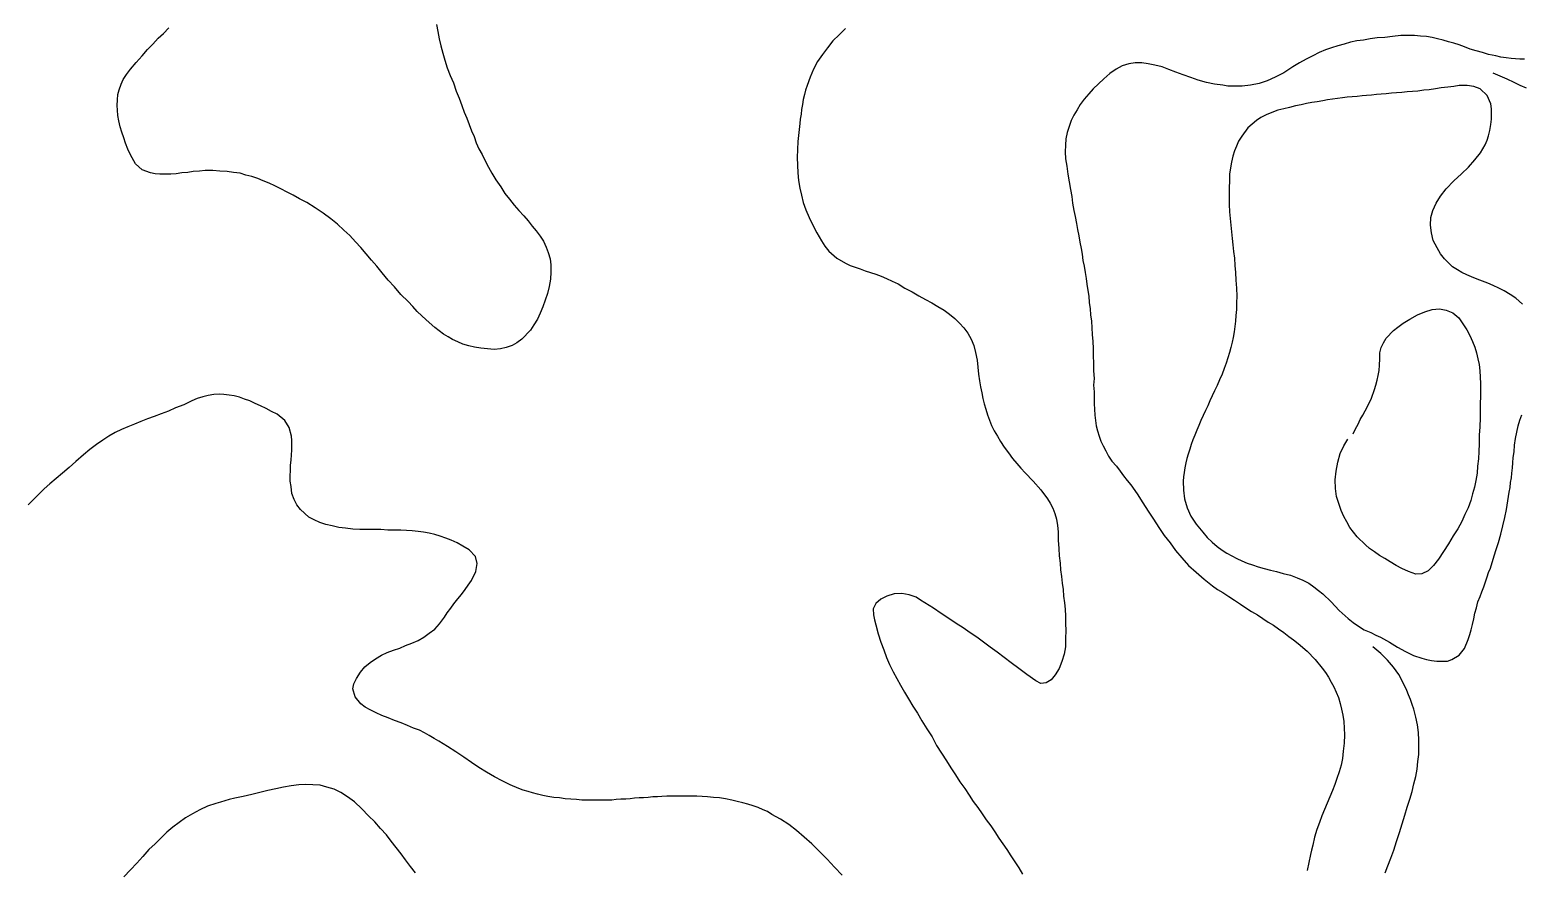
# Model space of a CAD drawing. Header units: inches. Extents: x 401374 to 405300, y 6332180 to 6336621.
# Drawn here: x 403064.2 to 403397.3, y 6333566.6 to 6333754.6 of the extents above; entities that cross this region are included whole.
import ezdxf

# ---------------------------------------------------------------- set-up
doc = ezdxf.new("R2010")
doc.units = ezdxf.units.IN
doc.header["$MEASUREMENT"] = 0

msp = doc.modelspace()

# ---------------------------------------------------------------- linework, layer by layer
for points in [[(403155.1, 6333755.8), (403155.4, 6333754.2), (403155.7, 6333752.6), (403156.1, 6333751), (403156.5, 6333749.4), (403157, 6333747.8), (403157.5, 6333746.1), (403158.2, 6333744.4), (403158.9, 6333742.7), (403159.5, 6333740.9), (403160.2, 6333739.3), (403160.8, 6333737.7), (403161.3, 6333736.2), (403161.9, 6333734.8), (403162.4, 6333733.4), (403162.9, 6333732), (403163.5, 6333730.7), (403164, 6333729.3), (403164.6, 6333728), (403165.3, 6333726.7), (403166, 6333725.3), (403166.7, 6333723.9), (403167.5, 6333722.5), (403168.4, 6333721), (403169.5, 6333719.5), (403170.4, 6333718), (403171.4, 6333716.7), (403172.5, 6333715.4), (403173.5, 6333714.2), (403174.6, 6333713), (403175.6, 6333711.9), (403176.5, 6333710.7), (403177.4, 6333709.6), (403178.3, 6333708.4), (403179, 6333707.3), (403179.6, 6333706), (403180.1, 6333704.8), (403180.5, 6333703.4), (403180.7, 6333702), (403180.7, 6333700.4), (403180.6, 6333698.8), (403180.3, 6333697.2), (403179.9, 6333695.6), (403179.4, 6333694.1), (403178.9, 6333692.6), (403178.3, 6333691.2), (403177.7, 6333689.9), (403176.9, 6333688.6), (403176.1, 6333687.4), (403174.2, 6333685.4), (403173.1, 6333684.6), (403172, 6333684), (403170.7, 6333683.5), (403169.4, 6333683.2), (403168, 6333683.1), (403166.5, 6333683.2), (403165, 6333683.4), (403163.6, 6333683.6), (403162.3, 6333683.9), (403161, 6333684.3), (403159.9, 6333684.8), (403158.7, 6333685.3), (403157.7, 6333685.9), (403156.7, 6333686.5), (403154.7, 6333688), (403152.8, 6333689.7), (403150.8, 6333691.6), (403149.8, 6333692.7), (403148.8, 6333693.8), (403147.1, 6333695.4), (403145.7, 6333697.1), (403144.3, 6333698.6), (403143, 6333700.2), (403141.8, 6333701.7), (403140.6, 6333703.1), (403139.4, 6333704.5), (403138.2, 6333705.9), (403137, 6333707.2), (403135.7, 6333708.6), (403134.4, 6333709.8), (403133, 6333711.1), (403131.5, 6333712.3), (403129.8, 6333713.6), (403128, 6333714.8), (403126.1, 6333716), (403124.5, 6333716.8), (403123.1, 6333717.6), (403121.7, 6333718.3), (403120.3, 6333719), (403119, 6333719.7), (403117.7, 6333720.3), (403116.4, 6333720.8), (403115.2, 6333721.3), (403113.8, 6333721.8), (403112.5, 6333722.1), (403111.2, 6333722.5), (403109.7, 6333722.7), (403108.3, 6333722.9), (403106.7, 6333723), (403105.1, 6333723.1), (403103.4, 6333723.1), (403102.1, 6333723), (403100.7, 6333722.9), (403099.5, 6333722.7), (403098.2, 6333722.6), (403096.9, 6333722.4), (403095.7, 6333722.3), (403094.5, 6333722.3), (403093.3, 6333722.3), (403092.2, 6333722.4), (403091.2, 6333722.6), (403089.3, 6333723.3), (403087.8, 6333724.6), (403086.7, 6333726.6), (403086.1, 6333727.9), (403085.6, 6333729.2), (403085.2, 6333730.4), (403084.8, 6333731.7), (403084.4, 6333732.9), (403084.1, 6333734.2), (403083.9, 6333735.4), (403083.8, 6333736.6), (403083.7, 6333737.7), (403083.8, 6333738.9), (403083.9, 6333740.1), (403084.2, 6333741.2), (403084.6, 6333742.4), (403085.1, 6333743.5), (403085.8, 6333744.6), (403086.7, 6333745.8), (403088, 6333747.3), (403089.3, 6333748.8), (403090.5, 6333750.2), (403091.7, 6333751.4), (403092.9, 6333752.7), (403094.1, 6333753.8), (403095.3, 6333755)], [(403246.5, 6333754.9), (403245.1, 6333753.5), (403243.7, 6333752.1), (403242.5, 6333750.6), (403241.4, 6333749.1), (403240.3, 6333747.5), (403239.4, 6333745.8), (403238.6, 6333744), (403238, 6333742.1), (403237.6, 6333741.1), (403237.4, 6333740.1), (403237.1, 6333739), (403236.9, 6333737.9), (403236.7, 6333736.8), (403236.6, 6333735.7), (403236.4, 6333734.6), (403236.3, 6333733.6), (403236.1, 6333731.6), (403235.9, 6333729.6), (403235.8, 6333727.8), (403235.7, 6333726), (403235.8, 6333724.3), (403235.9, 6333722.6), (403236, 6333720.9), (403236.3, 6333719.2), (403236.7, 6333717.6), (403237.1, 6333716), (403237.7, 6333714.3), (403238.4, 6333712.6), (403239.2, 6333710.9), (403240.1, 6333709.2), (403241.2, 6333707.4), (403241.9, 6333706.2), (403242.8, 6333705.1), (403244.6, 6333703.5), (403246.5, 6333702.4), (403247.6, 6333701.9), (403248.7, 6333701.5), (403249.8, 6333701.1), (403250.9, 6333700.7), (403252.1, 6333700.3), (403253.3, 6333699.9), (403254.5, 6333699.5), (403255.7, 6333699), (403257, 6333698.4), (403258.3, 6333697.8), (403259.8, 6333696.8), (403261.4, 6333696), (403262.9, 6333695.1), (403264.4, 6333694.3), (403265.8, 6333693.5), (403267.2, 6333692.7), (403268.6, 6333691.9), (403269.8, 6333691), (403271, 6333690), (403272, 6333689), (403273, 6333687.9), (403273.9, 6333686.7), (403274.6, 6333685.4), (403275.2, 6333684), (403275.6, 6333682.4), (403276, 6333680.7), (403276.1, 6333679.1), (403276.3, 6333677.6), (403276.5, 6333676.1), (403276.7, 6333674.7), (403277, 6333673.4), (403277.2, 6333672.1), (403277.5, 6333670.9), (403277.9, 6333669.7), (403278.3, 6333668.5), (403278.7, 6333667.3), (403279.2, 6333666.1), (403279.8, 6333664.9), (403280.5, 6333663.7), (403281.2, 6333662.5), (403282, 6333661.2), (403283, 6333660), (403283.9, 6333658.7), (403284.8, 6333657.6), (403285.7, 6333656.5), (403286.7, 6333655.5), (403288.5, 6333653.6), (403290.2, 6333651.7), (403291.7, 6333649.7), (403292.3, 6333648.7), (403292.9, 6333647.6), (403293.3, 6333646.4), (403293.7, 6333645.1), (403293.9, 6333643.7), (403294.1, 6333642.3), (403294.1, 6333640.4), (403294.2, 6333638.6), (403294.3, 6333636.9), (403294.5, 6333635.3), (403294.6, 6333633.8), (403294.8, 6333632.3), (403295, 6333630.8), (403295.2, 6333629.4), (403295.3, 6333627.9), (403295.5, 6333626.4), (403295.6, 6333625), (403295.7, 6333623.4), (403295.7, 6333621.8), (403295.8, 6333620.2), (403295.7, 6333618.4), (403295.7, 6333616.6), (403295.4, 6333614.9), (403294.9, 6333613.3), (403294.3, 6333611.7), (403293.4, 6333610.3), (403292.5, 6333609.2), (403291.4, 6333608.5), (403290.2, 6333608.4), (403289.1, 6333609), (403287.1, 6333610.4), (403285.3, 6333611.7), (403283.6, 6333613), (403282, 6333614.2), (403280.4, 6333615.4), (403278.9, 6333616.5), (403277.4, 6333617.6), (403275.9, 6333618.7), (403274.4, 6333619.7), (403272.8, 6333620.8), (403271.3, 6333621.8), (403269.6, 6333622.9), (403267.9, 6333624), (403266.2, 6333625.2), (403264.3, 6333626.4), (403263.3, 6333627), (403262.3, 6333627.7), (403260.8, 6333628.2), (403259.1, 6333628.5), (403257.4, 6333628.4), (403255.8, 6333627.9), (403254.4, 6333627.2), (403253.3, 6333626.3), (403252.7, 6333625.1), (403252.8, 6333623.7), (403253, 6333622.6), (403253.3, 6333621.5), (403253.8, 6333619.5), (403254.4, 6333617.6), (403255.1, 6333615.9), (403255.7, 6333614.2), (403256.4, 6333612.6), (403257.2, 6333611), (403258, 6333609.5), (403258.8, 6333608), (403259.7, 6333606.4), (403260.6, 6333604.9), (403261.6, 6333603.3), (403262.6, 6333601.7), (403263.6, 6333600), (403264.7, 6333598.2), (403265.9, 6333596.4), (403266.9, 6333594.5), (403268, 6333592.8), (403269.1, 6333591.1), (403270.1, 6333589.5), (403271.1, 6333587.9), (403272.1, 6333586.4), (403273.2, 6333584.9), (403274.2, 6333583.4), (403275.1, 6333582), (403276.1, 6333580.6), (403277.1, 6333579.2), (403278, 6333577.9), (403279, 6333576.5), (403279.9, 6333575.2), (403280.8, 6333573.8), (403281.7, 6333572.5), (403282.6, 6333571.2), (403283.5, 6333569.8), (403284.4, 6333568.5), (403285.3, 6333567.1), (403286.1, 6333565.7)], [(403398.3, 6333748), (403397.3, 6333748), (403396.3, 6333748.1), (403395.3, 6333748.2), (403394.2, 6333748.3), (403393, 6333748.5), (403391.9, 6333748.8), (403390.3, 6333749.1), (403388.9, 6333749.5), (403387.5, 6333749.9), (403386.2, 6333750.3), (403384.9, 6333750.8), (403383.7, 6333751.2), (403382.5, 6333751.6), (403381.3, 6333751.9), (403380.1, 6333752.3), (403378.9, 6333752.6), (403377.7, 6333752.9), (403376.4, 6333753.1), (403375.1, 6333753.2), (403373.7, 6333753.3), (403372.2, 6333753.3), (403370.7, 6333753.3), (403368.8, 6333753.1), (403367.1, 6333752.9), (403365.4, 6333752.8), (403363.8, 6333752.6), (403362.3, 6333752.3), (403360.8, 6333752.1), (403359.4, 6333751.8), (403358, 6333751.4), (403356.6, 6333751), (403355.2, 6333750.6), (403353.8, 6333750.1), (403352.4, 6333749.5), (403351, 6333748.8), (403349.5, 6333748), (403348, 6333747.2), (403346.5, 6333746.3), (403344.5, 6333745), (403342.6, 6333744), (403340.8, 6333743.2), (403339, 6333742.6), (403337.1, 6333742.2), (403335.2, 6333742), (403334.2, 6333742), (403333.1, 6333742), (403332, 6333742), (403330.9, 6333742.2), (403329, 6333742.4), (403327.2, 6333742.8), (403325.4, 6333743.3), (403323.7, 6333743.9), (403322, 6333744.5), (403320.4, 6333745.1), (403318.8, 6333745.7), (403317.3, 6333746.3), (403315.7, 6333746.7), (403314.2, 6333747), (403312.8, 6333747.2), (403311.3, 6333747.2), (403309.9, 6333747), (403308.4, 6333746.5), (403307, 6333745.8), (403305.6, 6333744.8), (403304.3, 6333743.6), (403303.1, 6333742.5), (403301.9, 6333741.4), (403300.9, 6333740.3), (403299.9, 6333739.1), (403299, 6333737.9), (403298.3, 6333736.7), (403297.6, 6333735.5), (403297, 6333734.3), (403296.5, 6333733), (403296.1, 6333731.6), (403295.8, 6333730.2), (403295.7, 6333728.8), (403295.6, 6333727.3), (403295.7, 6333725.7), (403296, 6333724.1), (403296.2, 6333722.3), (403296.5, 6333720.6), (403296.8, 6333718.9), (403297.1, 6333717.3), (403297.3, 6333715.8), (403297.6, 6333714.2), (403297.9, 6333712.8), (403298.2, 6333711.3), (403298.4, 6333709.9), (403298.7, 6333708.5), (403298.9, 6333707.1), (403299.2, 6333705.7), (403299.4, 6333704.4), (403299.6, 6333703), (403299.9, 6333701.7), (403300.1, 6333700.3), (403300.3, 6333699), (403300.5, 6333697.7), (403300.7, 6333696.3), (403300.9, 6333695), (403301, 6333693.6), (403301.2, 6333692.2), (403301.3, 6333690.8), (403301.5, 6333689.4), (403301.6, 6333687.9), (403301.7, 6333686.4), (403301.8, 6333684.9), (403301.9, 6333683.3), (403301.9, 6333681.7), (403302, 6333680), (403302, 6333678.3), (403302.1, 6333676.6), (403302, 6333675.1), (403302.1, 6333673.6), (403302.1, 6333672.3), (403302.1, 6333670.9), (403302.2, 6333669.7), (403302.3, 6333668.4), (403302.4, 6333667.2), (403302.6, 6333666), (403302.9, 6333664.9), (403303.2, 6333663.7), (403303.6, 6333662.6), (403304.1, 6333661.5), (403304.7, 6333660.4), (403305.3, 6333659.2), (403306.1, 6333658.1), (403307.1, 6333657), (403307.9, 6333655.9), (403308.7, 6333654.8), (403309.5, 6333653.8), (403310.3, 6333652.8), (403311.7, 6333650.8), (403313, 6333648.8), (403314.2, 6333646.9), (403315.4, 6333645.1), (403316.6, 6333643.3), (403317.8, 6333641.5), (403319.1, 6333639.8), (403320.3, 6333638.1), (403321.7, 6333636.5), (403323.2, 6333634.8), (403324.9, 6333633.3), (403326.7, 6333631.7), (403328.6, 6333630.2), (403329.7, 6333629.4), (403330.9, 6333628.7), (403332.2, 6333627.8), (403333.5, 6333627), (403334.8, 6333626.1), (403336, 6333625.3), (403337.3, 6333624.5), (403338.6, 6333623.7), (403339.8, 6333622.9), (403341, 6333622.1), (403342.2, 6333621.4), (403343.3, 6333620.6), (403344.5, 6333619.8), (403345.6, 6333618.9), (403346.7, 6333618.1), (403347.7, 6333617.3), (403349.7, 6333615.6), (403351.5, 6333613.7), (403353.1, 6333611.8), (403353.8, 6333610.8), (403354.5, 6333609.8), (403355.1, 6333608.7), (403355.7, 6333607.6), (403356.2, 6333606.4), (403356.7, 6333605.2), (403357.1, 6333603.9), (403357.4, 6333602.6), (403357.7, 6333601.3), (403357.9, 6333599.9), (403358, 6333598.4), (403358.1, 6333596.9), (403358, 6333595), (403357.8, 6333593.2), (403357.6, 6333591.6), (403357.3, 6333590.1), (403356.9, 6333588.6), (403356.4, 6333587.1), (403355.9, 6333585.8), (403355.4, 6333584.4), (403354.8, 6333583), (403354.2, 6333581.6), (403353.6, 6333580.2), (403353, 6333578.8), (403352.5, 6333577.3), (403351.9, 6333575.7), (403351.4, 6333574), (403351, 6333572.2), (403350.7, 6333571.1), (403350.5, 6333570.1), (403350.1, 6333568.3), (403349.7, 6333566.5)], [(403391.2, 6333745), (403392.8, 6333744.3), (403394.4, 6333743.6), (403395.9, 6333742.9), (403397.3, 6333742.2), (403398.7, 6333741.6)], [(403381.2, 6333741.8), (403379.7, 6333741.6), (403378.4, 6333741.4), (403377, 6333741.2), (403375.8, 6333741.1), (403374.5, 6333740.9), (403373.3, 6333740.8), (403372.1, 6333740.7), (403370.9, 6333740.6), (403369.7, 6333740.5), (403368.6, 6333740.4), (403367.4, 6333740.3), (403366.3, 6333740.2), (403365.2, 6333740.1), (403364.1, 6333740), (403363, 6333739.9), (403362, 6333739.8), (403360.9, 6333739.7), (403359.8, 6333739.6), (403358.7, 6333739.5), (403357.6, 6333739.4), (403356.5, 6333739.2), (403355.4, 6333739.1), (403354.3, 6333738.9), (403353.2, 6333738.7), (403352, 6333738.5), (403350.8, 6333738.3), (403349.6, 6333738.1), (403348.4, 6333737.8), (403347.1, 6333737.6), (403345.8, 6333737.2), (403344.5, 6333736.9), (403343.2, 6333736.6), (403341.8, 6333736.1), (403340.6, 6333735.6), (403339.4, 6333735), (403338.4, 6333734.3), (403336.5, 6333732.7), (403335.1, 6333730.8), (403334.4, 6333729.7), (403333.9, 6333728.6), (403333.5, 6333727.5), (403333.1, 6333726.3), (403332.8, 6333725), (403332.6, 6333723.7), (403332.4, 6333722.3), (403332.4, 6333721), (403332.3, 6333719), (403332.3, 6333717.2), (403332.3, 6333715.5), (403332.4, 6333713.9), (403332.5, 6333712.4), (403332.7, 6333710.9), (403332.8, 6333709.4), (403333, 6333707.9), (403333.1, 6333706.5), (403333.3, 6333705), (403333.5, 6333703.5), (403333.6, 6333701.9), (403333.7, 6333700.3), (403333.8, 6333698.6), (403333.9, 6333696.8), (403334, 6333695), (403333.9, 6333693.5), (403333.9, 6333692), (403333.8, 6333690.7), (403333.7, 6333689.4), (403333.6, 6333688.2), (403333.4, 6333687), (403333.2, 6333685.8), (403333, 6333684.7), (403332.7, 6333683.5), (403332.4, 6333682.4), (403332, 6333681.2), (403331.6, 6333680), (403331.2, 6333678.8), (403330.7, 6333677.6), (403330.1, 6333676.3), (403329.6, 6333675), (403329, 6333673.8), (403328.5, 6333672.7), (403328, 6333671.6), (403327.5, 6333670.5), (403327, 6333669.4), (403326.5, 6333668.3), (403326, 6333667.2), (403325.5, 6333666.1), (403325.1, 6333665), (403324.6, 6333663.9), (403324.2, 6333662.9), (403323.8, 6333661.8), (403323.5, 6333660.8), (403323.1, 6333659.7), (403322.8, 6333658.7), (403322.6, 6333657.7), (403322.4, 6333656.6), (403322.2, 6333655.6), (403322.1, 6333654.6), (403322, 6333653.6), (403322.1, 6333651.6), (403322.3, 6333649.7), (403322.9, 6333647.7), (403323.7, 6333645.8), (403324.9, 6333644), (403326.4, 6333642.2), (403327.4, 6333641), (403328.5, 6333640), (403329.6, 6333639), (403330.7, 6333638.2), (403331.8, 6333637.5), (403332.9, 6333636.9), (403334, 6333636.3), (403335.1, 6333635.8), (403336.3, 6333635.3), (403337.5, 6333634.9), (403338.8, 6333634.5), (403340.1, 6333634.1), (403341.5, 6333633.7), (403342.9, 6333633.4), (403344.4, 6333633), (403346, 6333632.6), (403347.5, 6333632), (403348.8, 6333631.5), (403350.1, 6333630.8), (403351.2, 6333630), (403352.3, 6333629.2), (403353.2, 6333628.4), (403355.1, 6333626.6), (403356.9, 6333624.7), (403358.9, 6333622.9), (403360, 6333622), (403361.2, 6333621.2), (403362.5, 6333620.4), (403364, 6333619.8), (403365.1, 6333619.2), (403366.1, 6333618.7), (403368.1, 6333617.6), (403369.9, 6333616.5), (403371.7, 6333615.5), (403373.5, 6333614.6), (403375.4, 6333614), (403376.4, 6333613.7), (403377.5, 6333613.5), (403378.7, 6333613.4), (403380, 6333613.4), (403381.1, 6333613.4), (403382.1, 6333613.7), (403383.7, 6333614.7), (403384.9, 6333616.2), (403385.7, 6333618.2), (403386.1, 6333619.3), (403386.4, 6333620.4), (403386.7, 6333621.6), (403387, 6333622.8), (403387.2, 6333624.1), (403387.6, 6333625.3), (403387.9, 6333626.6), (403388.4, 6333627.8), (403388.8, 6333628.9), (403389.2, 6333630), (403389.6, 6333631.1), (403390, 6333632.2), (403390.3, 6333633.2), (403390.7, 6333634.2), (403391.3, 6333636.2), (403391.9, 6333638.1), (403392.5, 6333639.9), (403393, 6333641.8), (403393.5, 6333643.6), (403393.9, 6333645.5), (403394.3, 6333647.3), (403394.6, 6333649.2), (403394.9, 6333651.2), (403395.1, 6333652.2), (403395.2, 6333653.3), (403395.4, 6333654.4), (403395.5, 6333655.4), (403395.6, 6333656.6), (403395.7, 6333657.7), (403395.8, 6333658.9), (403396, 6333660.2), (403396.1, 6333661.7), (403396.3, 6333663.2), (403396.6, 6333664.6), (403396.9, 6333666), (403397.3, 6333667.3), (403397.7, 6333668.5)], [(403397.9, 6333693.2), (403396.4, 6333694.6), (403395.1, 6333695.4), (403393.8, 6333696.2), (403392.6, 6333696.8), (403391.3, 6333697.4), (403390.1, 6333697.9), (403388.9, 6333698.4), (403387.7, 6333698.8), (403386.5, 6333699.3), (403385.4, 6333699.8), (403384.3, 6333700.3), (403383.3, 6333700.9), (403382.2, 6333701.6), (403380.4, 6333703.4), (403379.5, 6333704.5), (403378.8, 6333705.8), (403377.9, 6333707.5), (403377.5, 6333709.2), (403377.3, 6333710.9), (403377.4, 6333712.6), (403377.8, 6333714.2), (403378.6, 6333715.8), (403379.5, 6333717.4), (403380.8, 6333719), (403382.5, 6333720.8), (403384.2, 6333722.4), (403385.8, 6333723.9), (403387.2, 6333725.5), (403388.5, 6333727.1), (403389.5, 6333728.9), (403390, 6333729.9), (403390.3, 6333730.9), (403390.6, 6333732.1), (403390.8, 6333733.4), (403390.9, 6333734.6), (403390.9, 6333735.8), (403390.9, 6333736.9), (403390.8, 6333738), (403390, 6333739.9), (403388.4, 6333741.4), (403387, 6333741.9), (403385.5, 6333742.1), (403383.7, 6333742.1), (403382.5, 6333741.9), (403381.2, 6333741.8)], [(403360, 6333664.2), (403360.5, 6333665.3), (403361.1, 6333666.4), (403361.6, 6333667.4), (403362.2, 6333668.4), (403363.2, 6333670.3), (403364.1, 6333672.2), (403364.8, 6333674.1), (403365.1, 6333675.1), (403365.4, 6333676.2), (403365.6, 6333677.3), (403365.8, 6333678.4), (403365.9, 6333679.6), (403366, 6333681), (403366, 6333682.3), (403366.3, 6333683.5), (403366.8, 6333684.6), (403367.4, 6333685.6), (403369, 6333687.3), (403370, 6333688.1), (403371.2, 6333689), (403372.7, 6333689.9), (403374.4, 6333690.8), (403376, 6333691.5), (403377.7, 6333692), (403379.3, 6333692.2), (403380.8, 6333691.9), (403382.3, 6333691.3), (403383.6, 6333690.2), (403384.5, 6333688.8), (403385.4, 6333687.5), (403386.1, 6333686.2), (403386.7, 6333684.9), (403387.2, 6333683.6), (403387.6, 6333682.3), (403387.9, 6333681), (403388.2, 6333679.7), (403388.3, 6333678.3), (403388.4, 6333676.9), (403388.5, 6333675.5), (403388.5, 6333674.1), (403388.5, 6333672.6), (403388.4, 6333671), (403388.4, 6333669.4), (403388.4, 6333667.8), (403388.3, 6333665.8), (403388.2, 6333663.9), (403388.2, 6333662), (403388.1, 6333660.3), (403388, 6333658.6), (403387.8, 6333657), (403387.7, 6333655.4), (403387.4, 6333653.8), (403387.1, 6333652.3), (403386.7, 6333650.8), (403386.3, 6333649.3), (403385.7, 6333647.7), (403385, 6333646.2), (403384.3, 6333644.6), (403383.4, 6333643), (403382.4, 6333641.4), (403381.3, 6333639.6), (403380.2, 6333637.9), (403379.1, 6333636.2), (403378, 6333634.8), (403376.8, 6333633.6), (403375.4, 6333632.9), (403374, 6333632.8), (403372.4, 6333633.4), (403370.9, 6333634.1), (403369.6, 6333634.8), (403368.3, 6333635.6), (403367.1, 6333636.3), (403365.9, 6333637), (403364.8, 6333637.8), (403363.7, 6333638.6), (403362.8, 6333639.4), (403360.9, 6333641.2), (403360.1, 6333642.2), (403359.3, 6333643.3), (403358.6, 6333644.5), (403357.9, 6333645.7), (403357.3, 6333647.1), (403356.8, 6333648.6), (403356.3, 6333650.2), (403356.1, 6333652), (403356, 6333653.9), (403356.2, 6333655.9), (403356.6, 6333657.9), (403357.1, 6333659.8), (403357.9, 6333661.5), (403358.8, 6333663)], [(403245.8, 6333565.5), (403244.1, 6333567.3), (403242.4, 6333569.1), (403240.7, 6333570.8), (403239, 6333572.5), (403237.3, 6333574), (403235.6, 6333575.5), (403233.9, 6333576.8), (403232, 6333578), (403230.1, 6333579.1), (403229.1, 6333579.7), (403228.1, 6333580.1), (403227, 6333580.6), (403225.9, 6333581), (403224.7, 6333581.4), (403223.6, 6333581.7), (403222.3, 6333582), (403221.1, 6333582.3), (403219.7, 6333582.6), (403218.4, 6333582.8), (403217, 6333582.9), (403215.7, 6333583), (403214.5, 6333583.1), (403213.3, 6333583.2), (403212.1, 6333583.2), (403211, 6333583.2), (403209.8, 6333583.2), (403208.7, 6333583.2), (403207.6, 6333583.2), (403206.6, 6333583.2), (403205.5, 6333583.1), (403204.5, 6333583), (403203.5, 6333583), (403202.4, 6333582.9), (403201.4, 6333582.8), (403200.4, 6333582.8), (403199.4, 6333582.7), (403198.4, 6333582.6), (403197.4, 6333582.5), (403196.3, 6333582.5), (403195.3, 6333582.4), (403194.3, 6333582.3), (403193.2, 6333582.3), (403192.1, 6333582.3), (403191, 6333582.3), (403189.9, 6333582.3), (403188.8, 6333582.3), (403187.6, 6333582.3), (403186.4, 6333582.4), (403185.1, 6333582.5), (403183.9, 6333582.6), (403182.6, 6333582.8), (403181.3, 6333582.9), (403180, 6333583.1), (403178.9, 6333583.3), (403177.7, 6333583.6), (403176.6, 6333583.9), (403175.6, 6333584.2), (403174.5, 6333584.5), (403173.5, 6333584.9), (403171.6, 6333585.7), (403169.8, 6333586.6), (403168.1, 6333587.5), (403166.3, 6333588.5), (403164.6, 6333589.6), (403162.9, 6333590.7), (403161.2, 6333591.9), (403159.4, 6333593.1), (403157.6, 6333594.3), (403155.6, 6333595.5), (403154.6, 6333596.1), (403153.5, 6333596.7), (403152.4, 6333597.3), (403151.3, 6333597.9), (403150, 6333598.4), (403148.6, 6333599), (403147.2, 6333599.6), (403145.7, 6333600.1), (403144.3, 6333600.7), (403142.9, 6333601.2), (403141.6, 6333601.8), (403140.3, 6333602.5), (403139.2, 6333603.1), (403138.2, 6333603.8), (403136.9, 6333605.4), (403136.4, 6333607.2), (403136.6, 6333608.3), (403137.2, 6333609.5), (403138.1, 6333610.9), (403139.1, 6333612.1), (403140.3, 6333613.1), (403141.5, 6333613.9), (403142.8, 6333614.7), (403144.1, 6333615.3), (403145.5, 6333615.8), (403146.9, 6333616.3), (403148.2, 6333616.9), (403149.6, 6333617.4), (403151, 6333618), (403152.3, 6333618.7), (403153.5, 6333619.6), (403154.7, 6333620.5), (403155.8, 6333621.7), (403156.9, 6333623.2), (403157.5, 6333624.2), (403158.3, 6333625.2), (403159, 6333626.2), (403159.9, 6333627.3), (403160.7, 6333628.3), (403161.5, 6333629.4), (403162.2, 6333630.4), (403162.9, 6333631.4), (403163.9, 6333633.4), (403164.2, 6333635.2), (403163.8, 6333636.8), (403162.4, 6333638.3), (403161, 6333639.1), (403159.7, 6333639.8), (403158.4, 6333640.4), (403157.2, 6333640.9), (403155.9, 6333641.3), (403154.7, 6333641.7), (403153.5, 6333642), (403152.2, 6333642.2), (403151, 6333642.4), (403149.7, 6333642.5), (403148.4, 6333642.6), (403147.1, 6333642.7), (403145.7, 6333642.7), (403144.2, 6333642.7), (403142.7, 6333642.8), (403141.2, 6333642.8), (403139.6, 6333642.8), (403138, 6333642.8), (403136.4, 6333642.9), (403134.8, 6333643.1), (403133.3, 6333643.3), (403131.8, 6333643.6), (403130.4, 6333643.9), (403129, 6333644.4), (403127.8, 6333645), (403126.6, 6333645.6), (403124.7, 6333647.3), (403123.9, 6333648.3), (403123.3, 6333649.5), (403122.8, 6333650.9), (403122.6, 6333652.4), (403122.4, 6333653.6), (403122.4, 6333654.8), (403122.5, 6333656), (403122.5, 6333657.2), (403122.6, 6333658.3), (403122.7, 6333659.5), (403122.8, 6333660.6), (403122.8, 6333661.7), (403122.8, 6333662.7), (403122.7, 6333663.7), (403122.2, 6333665.6), (403121.2, 6333667.2), (403119.5, 6333668.6), (403118.2, 6333669.2), (403117, 6333669.9), (403115.8, 6333670.5), (403114.6, 6333671), (403113.4, 6333671.6), (403112.2, 6333672), (403111.1, 6333672.4), (403109.9, 6333672.7), (403108.8, 6333672.9), (403107.6, 6333673), (403106.5, 6333673.1), (403105.3, 6333673), (403104.1, 6333672.8), (403102.9, 6333672.5), (403101.6, 6333672.1), (403100.4, 6333671.6), (403098.6, 6333670.7), (403096.8, 6333670), (403095.2, 6333669.3), (403093.6, 6333668.7), (403092, 6333668.1), (403090.5, 6333667.6), (403089, 6333667), (403087.6, 6333666.4), (403086.1, 6333665.8), (403084.7, 6333665.2), (403083.3, 6333664.5), (403081.9, 6333663.7), (403080.5, 6333662.8), (403079.1, 6333661.8), (403077.6, 6333660.7), (403076.2, 6333659.5), (403074.5, 6333658), (403073, 6333656.7), (403071.5, 6333655.4), (403070.1, 6333654.2), (403068.7, 6333653), (403067.4, 6333651.9), (403066.2, 6333650.7), (403065, 6333649.5), (403063.8, 6333648.3)], [(403367.2, 6333566), (403367.8, 6333567.6), (403368.4, 6333569.3), (403369.1, 6333571.1), (403369.7, 6333573), (403370.4, 6333575), (403370.7, 6333576), (403371, 6333577), (403371.6, 6333578.9), (403372.1, 6333580.7), (403372.7, 6333582.5), (403373.2, 6333584.2), (403373.6, 6333585.9), (403374, 6333587.6), (403374.3, 6333589.2), (403374.5, 6333590.9), (403374.7, 6333592.5), (403374.7, 6333594.1), (403374.7, 6333595.7), (403374.6, 6333597.4), (403374.4, 6333599.1), (403374, 6333600.8), (403373.6, 6333602.6), (403373.2, 6333603.7), (403372.8, 6333604.8), (403372.4, 6333605.8), (403372, 6333606.8), (403371.1, 6333608.7), (403370.2, 6333610.4), (403369, 6333612), (403367.7, 6333613.6), (403366.2, 6333615.1), (403364.4, 6333616.6)], [(403150.4, 6333566), (403149.3, 6333567.4), (403148.2, 6333568.9), (403147.2, 6333570.3), (403146.1, 6333571.7), (403145, 6333573.1), (403143.9, 6333574.5), (403142.6, 6333575.9), (403141.3, 6333577.4), (403139.9, 6333578.8), (403138.4, 6333580.3), (403136.8, 6333581.9), (403135.2, 6333583), (403133.7, 6333584), (403132.2, 6333584.7), (403130.6, 6333585.2), (403129.1, 6333585.6), (403127.5, 6333585.7), (403125.9, 6333585.8), (403124.3, 6333585.7), (403122.6, 6333585.5), (403120.9, 6333585.2), (403119.2, 6333584.8), (403117.4, 6333584.4), (403115.6, 6333584), (403113.8, 6333583.5), (403111.9, 6333583.1), (403110, 6333582.7), (403108.8, 6333582.4), (403107.8, 6333582.1), (403106.8, 6333581.8), (403105.8, 6333581.5), (403103.9, 6333580.9), (403102.2, 6333580.1), (403100.6, 6333579.2), (403099, 6333578.3), (403097.6, 6333577.3), (403096.2, 6333576.2), (403094.8, 6333575.1), (403093.5, 6333573.8), (403092.2, 6333572.5), (403090.8, 6333571.2), (403089.5, 6333569.7), (403088.1, 6333568.2), (403086.7, 6333566.7), (403085.2, 6333565.1)]]:
    msp.add_lwpolyline(points)

doc.saveas('drawing.dxf')
